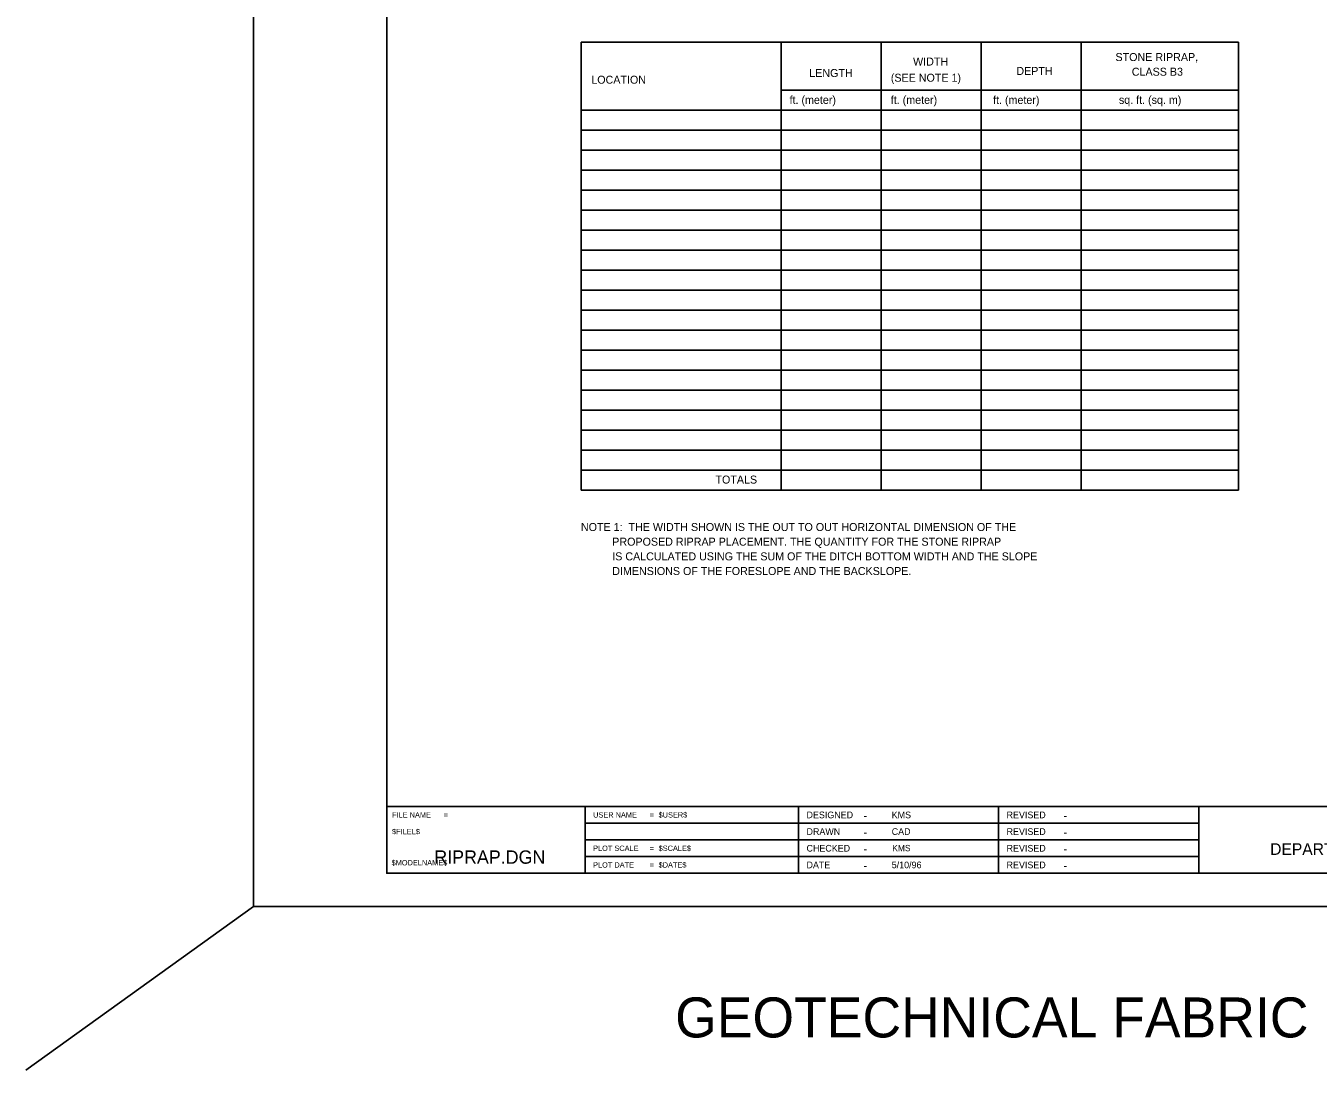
# Model space of a CAD drawing. Extents: x 56529 to 57277, y 42317 to 42806.
# Drawn here: x 56529 to 56916.5, y 42317.4 to 42630.6 of the extents above; entities that cross this region are included whole.
import ezdxf

# ---------------------------------------------------------------- set-up
doc = ezdxf.new("R2010")
doc.units = 0
for name, color, linetype in [('Design_PR_Roadway Notes', 7, 'Continuous'), ('Level 48', 7, 'Continuous'), ('Sheets_50 Reference Boundary', 7, 'Continuous'), ('Sheets_General Details', 7, 'Continuous'), ('Sheets_Printer Plotting Border', 7, 'Continuous')]:
    doc.layers.add(name, color=color, linetype=linetype)

msp = doc.modelspace()

# ---------------------------------------------------------------- linework, layer by layer
at = {"layer": 'Level 48'}
msp.add_lwpolyline([(56597.224, 42806.443), (57277.224, 42806.443), (57277.224, 42366.443), (56597.224, 42366.443)], close=True, dxfattribs=at)
at = {"layer": 'Sheets_50 Reference Boundary'}
msp.add_lwpolyline([(56637.224, 42796.439), (57267.224, 42796.439), (57267.224, 42396.443), (56637.224, 42396.443)], close=True, dxfattribs=at)
at = {"layer": 'Sheets_General Details'}
for p, q in [((56597.224, 42806.443), (56597.224, 42366.443)), ((56695.502, 42491.306), (56695.502, 42625.719)), ((56695.502, 42625.719), (56892.661, 42625.719)), ((56755.502, 42497.306), (56755.502, 42625.719)), ((56785.502, 42497.306), (56785.502, 42625.719)), ((56815.502, 42497.306), (56815.502, 42625.719)), ((56845.502, 42497.306), (56845.502, 42625.719)), ((56892.661, 42491.306), (56892.661, 42625.719)), ((56755.502, 42611.306), (56892.661, 42611.306)), ((56695.502, 42605.306), (56892.661, 42605.306)), ((56695.502, 42599.306), (56892.661, 42599.306)), ((56695.502, 42593.306), (56892.661, 42593.306)), ((56695.502, 42587.306), (56892.661, 42587.306)), ((56695.502, 42581.306), (56892.661, 42581.306)), ((56695.502, 42575.306), (56892.661, 42575.306)), ((56695.502, 42569.306), (56892.661, 42569.306)), ((56695.502, 42563.306), (56892.661, 42563.306)), ((56695.502, 42557.306), (56892.661, 42557.306)), ((56695.502, 42551.306), (56892.661, 42551.306)), ((56695.502, 42545.306), (56892.661, 42545.306)), ((56695.502, 42539.306), (56892.661, 42539.306)), ((56695.502, 42533.306), (56892.661, 42533.306)), ((56695.502, 42527.306), (56892.661, 42527.306)), ((56695.502, 42521.306), (56892.661, 42521.306)), ((56695.502, 42515.306), (56892.661, 42515.306)), ((56695.502, 42509.306), (56892.661, 42509.306)), ((56695.502, 42503.306), (56892.661, 42503.306)), ((56695.502, 42497.306), (56892.661, 42497.306)), ((56755.502, 42491.306), (56755.502, 42497.306)), ((56785.502, 42491.306), (56785.502, 42497.306)), ((56815.502, 42491.306), (56815.502, 42497.306)), ((56845.502, 42491.306), (56845.502, 42497.306)), ((56695.502, 42491.306), (56892.661, 42491.306)), ((56637.224, 42396.443), (57267.224, 42396.443)), ((56696.709, 42396.443), (56696.709, 42376.443)), ((56760.709, 42396.443), (56760.709, 42376.443)), ((56820.709, 42396.443), (56820.709, 42376.443)), ((56880.709, 42396.443), (56880.709, 42376.443)), ((56696.709, 42391.443), (56880.709, 42391.443)), ((56696.709, 42386.443), (56880.709, 42386.443)), ((56696.709, 42381.443), (56880.709, 42381.443)), ((56597.224, 42366.443), (56529.001, 42317.384)), ((57277.224, 42366.443), (56597.224, 42366.443))]:
    msp.add_line(p, q, dxfattribs=at)
msp.add_lwpolyline([(56637.224, 42796.443), (57267.224, 42796.443), (57267.224, 42376.443), (56637.224, 42376.443)], close=True, dxfattribs=at)
at = {"layer": 'Sheets_Printer Plotting Border'}
msp.add_lwpolyline([(56597.224, 42366.443), (57277.224, 42366.443), (57277.224, 42806.443), (56597.224, 42806.443)], close=True, dxfattribs=at)

# ---------------------------------------------------------------- texts
at = {"layer": 'Design_PR_Roadway Notes'}
msp.add_text('GEOTECHNICAL FABRIC FOR EROSION CONTROL', height=11.99998, dxfattribs=at).set_placement((56723.717, 42327.196))
at = {"layer": 'Sheets_General Details'}
for s, height, p in [('STONE RIPRAP,', 2.39999, (56855.763, 42620.05)), ('WIDTH', 2.4, (56795.064, 42618.699)), ('DEPTH', 2.4, (56826.037, 42615.88)), ('CLASS B3', 2.4, (56860.657, 42615.65)), ('LOCATION', 2.4, (56698.569, 42613.25)), ('LENGTH', 2.4, (56763.938, 42615.255)), ('(SEE NOTE 1)', 2.39999, (56788.394, 42613.849)), ('ft. (meter)', 2.39999, (56758.025, 42607.198)), ('ft. (meter)', 2.39999, (56788.384, 42607.198)), ('ft. (meter)', 2.39999, (56819.058, 42607.186)), ('sq. ft. (sq. m)', 2.39999, (56856.788, 42607.206)), ('TOTALS', 2.4, (56735.804, 42493.317)), ('NOTE 1:  THE WIDTH SHOWN IS THE OUT TO OUT HORIZONTAL DIMENSION OF THE', 2.39999, (56695.468, 42479.088)), ('       PROPOSED RIPRAP PLACEMENT. THE QUANTITY FOR THE STONE RIPRAP', 2.39999, (56698.613, 42474.688)), ('       IS CALCULATED USING THE SUM OF THE DITCH BOTTOM WIDTH AND THE SLOPE', 2.39999, (56698.613, 42470.288)), ('       DIMENSIONS OF THE FORESLOPE AND THE BACKSLOPE.', 2.39999, (56698.613, 42465.889)), ('DESIGNED', 2, (56763.109, 42392.943)), ('-', 2.4, (56780.189, 42392.543)), ('KMS       ', 2, (56788.664, 42392.943)), ('REVISED', 2, (56823.109, 42392.943)), ('-', 2.4, (56840.189, 42392.543)), ('DRAWN', 2, (56763.109, 42387.943)), ('CAD       ', 2, (56788.664, 42387.943)), ('REVISED', 2, (56823.109, 42387.943)), ('-', 2.4, (56780.189, 42387.543)), ('-', 2.4, (56840.189, 42387.543)), ('DEPARTMENT OF TRANSPORTATION', 3.50004, (56902.155, 42381.943)), ('RIPRAP.DGN', 4, (56651.494, 42379.294)), ('CHECKED', 2, (56763.109, 42382.943)), ('-', 2.4, (56780.189, 42382.543)), ('KMS       ', 1.8864, (56788.825, 42383.057)), ('REVISED', 2, (56823.109, 42382.943)), ('-', 2.4, (56840.189, 42382.543)), ('DATE', 2, (56763.109, 42377.943)), ('-', 2.4, (56780.189, 42377.543)), ('5/10/96   ', 2, (56788.664, 42377.943)), ('REVISED', 2, (56823.109, 42377.943)), ('-', 2.4, (56840.189, 42377.543))]:
    msp.add_text(s, height=height, dxfattribs=at).set_placement(p)
for s, p in [('FILE NAME', (56638.824, 42393.143)), ('=', (56654.272, 42393.143)), ('USER NAME', (56699.109, 42393.143)), ('=', (56716.065, 42393.143)), ('$USER$', (56718.754, 42393.143)), ('$FILEL$', (56638.824, 42388.143)), ('PLOT SCALE', (56699.109, 42383.143)), ('=', (56716.065, 42383.143)), ('$SCALE$', (56718.754, 42383.143)), ('$MODELNAME$', (56638.687, 42378.8)), ('PLOT DATE', (56699.109, 42378.143)), ('=', (56716.065, 42378.143)), ('$DATE$', (56718.754, 42378.143))]:
    msp.add_text(s, height=1.6, rotation=360, dxfattribs=at).set_placement(p)

doc.saveas('drawing.dxf')
